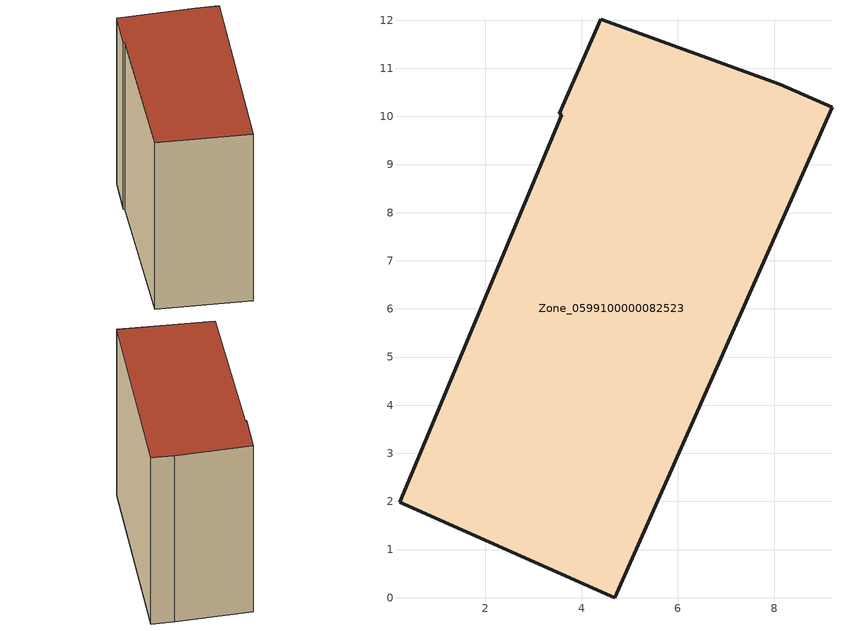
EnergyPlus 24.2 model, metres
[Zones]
Zone_0599100000082523
 floor ground (C_G): 4.4,12.02 8.12,10.67 9.2,10.19 4.69,0 0.21,1.98 3.58,10.03 3.53,10.05 z0
 wall outside (C_F): 4.4,12.02 3.53,10.05 3.58,10.03 0.21,1.98 4.69,0 9.2,10.19 8.12,10.67 4.4,12.02 z0:9.98
 roof outside (C_R): 8.12,10.67 4.4,12.02 3.53,10.05 3.58,10.03 0.21,1.98 4.69,0 9.2,10.19 z9.98
[BUILDING]
Pand.0599100000082523: North Axis=0; Terrain=City; Loads Convergence Tolerance Value=0.04; Temperature Convergence Tolerance Value=0.4; Solar Distribution=FullExterior; Maximum Number of Warmup Days=25; Minimum Number of Warmup Days=1
[Site:Location]
Rotterdam.The.Hague.AP_ZH_NLD Design_Conditions: Latitude=51.96; Longitude=4.45; Time Zone=1; Elevation=-4.5
[SITE:GROUNDTEMPERATURE:BUILDINGSURFACE]
18, 18, 18, 18, 18, 18, 18, 18, 18, 18, 18, 18
[MATERIAL] Thermal Absorptance=0.9; Solar Absorptance=0.7; Visible Absorptance=0.7
Name | Roughness | Thickness | Conductivity | Density | Specific Heat
G.TC.1975-1991 | MediumSmooth | 0.15 | 0.288461 | 540 | 1210
F.TC.1975-1991 | Rough | 0.3 | 0.230769 | 1920 | 840
R.TC.1975-1991 | MediumRough | 0.2 | 0.153846 | 1500 | 1000
[CONSTRUCTION]
C_G: G.TC.1975-1991
C_F: F.TC.1975-1991
C_R: R.TC.1975-1991
[ZONE]
Zone_0599100000082523: Type=1; Multiplier=1; Ceiling Height=Autocalculate; Volume=Autocalculate; Floor Area=autocalculate; Part of Total Floor Area=Yes
[ZONEINFILTRATION:DESIGNFLOWRATE]
Infil_Zone_0599100000082523: Zone or ZoneList or Space or SpaceList=Zone_0599100000082523; Schedule=AlwaysOn; Design Flow Rate Calculation Method=Flow/Area; Flow Rate per Floor Area=0.003; Constant Term Coefficient=1; Temperature Term Coefficient=0; Velocity Term Coefficient=0; Velocity Squared Term Coefficient=0
[HVACTEMPLATE:ZONE:IDEALLOADSAIRSYSTEM]
Zone_0599100000082523: Maximum Heating Supply Air Temperature=50; Minimum Cooling Supply Air Temperature=13; Maximum Heating Supply Air Humidity Ratio=0.0156; Minimum Cooling Supply Air Humidity Ratio=0.0077; Heating Limit=NoLimit; Cooling Limit=NoLimit; Dehumidification Control Type=ConstantSensibleHeatRatio; Cooling Sensible Heat Ratio=0.7; Dehumidification Setpoint=60; Humidification Control Type=None; Humidification Setpoint=30; Outdoor Air Method=None; Outdoor Air Flow Rate per Person=0.00944; Outdoor Air Flow Rate per Zone Floor Area=0; Outdoor Air Flow Rate per Zone=0; Demand Controlled Ventilation Type=None; Outdoor Air Economizer Type=NoEconomizer; Heat Recovery Type=None; Sensible Heat Recovery Effectiveness=0.7; Latent Heat Recovery Effectiveness=0.65
[ZONECONTROL:THERMOSTAT]
ThermostatControl_Zone_0599100000082523: Zone or ZoneList=Zone_0599100000082523; Control Type Schedule=DualSetpointControlType; Control 1=Thermostat_Zone_0599100000082523; Temperature Difference Between Cutout And Setpoint=0
[THERMOSTATSETPOINT:DUALSETPOINT]
Thermostat_Zone_0599100000082523: Heating Setpoint Temperature Schedule=HeatingSetpoint_Zone_0599100000082523; Cooling Setpoint Temperature Schedule=CoolingSetpoint_Zone_0599100000082523
[SCHEDULE:COMPACT]
HeatingSetpoint_Zone_0599100000082523: Through: 12/31, For: AllDays, Until: 24:00, 21
CoolingSetpoint_Zone_0599100000082523: Through: 12/31, For: AllDays, Until: 24:00, 24
DualSetpointControlType: Through: 12/31, For: AllDays, Until: 24:00, 4
AlwaysOn: Through: 12/31, For: AllDays, Until: 24:00, 1
